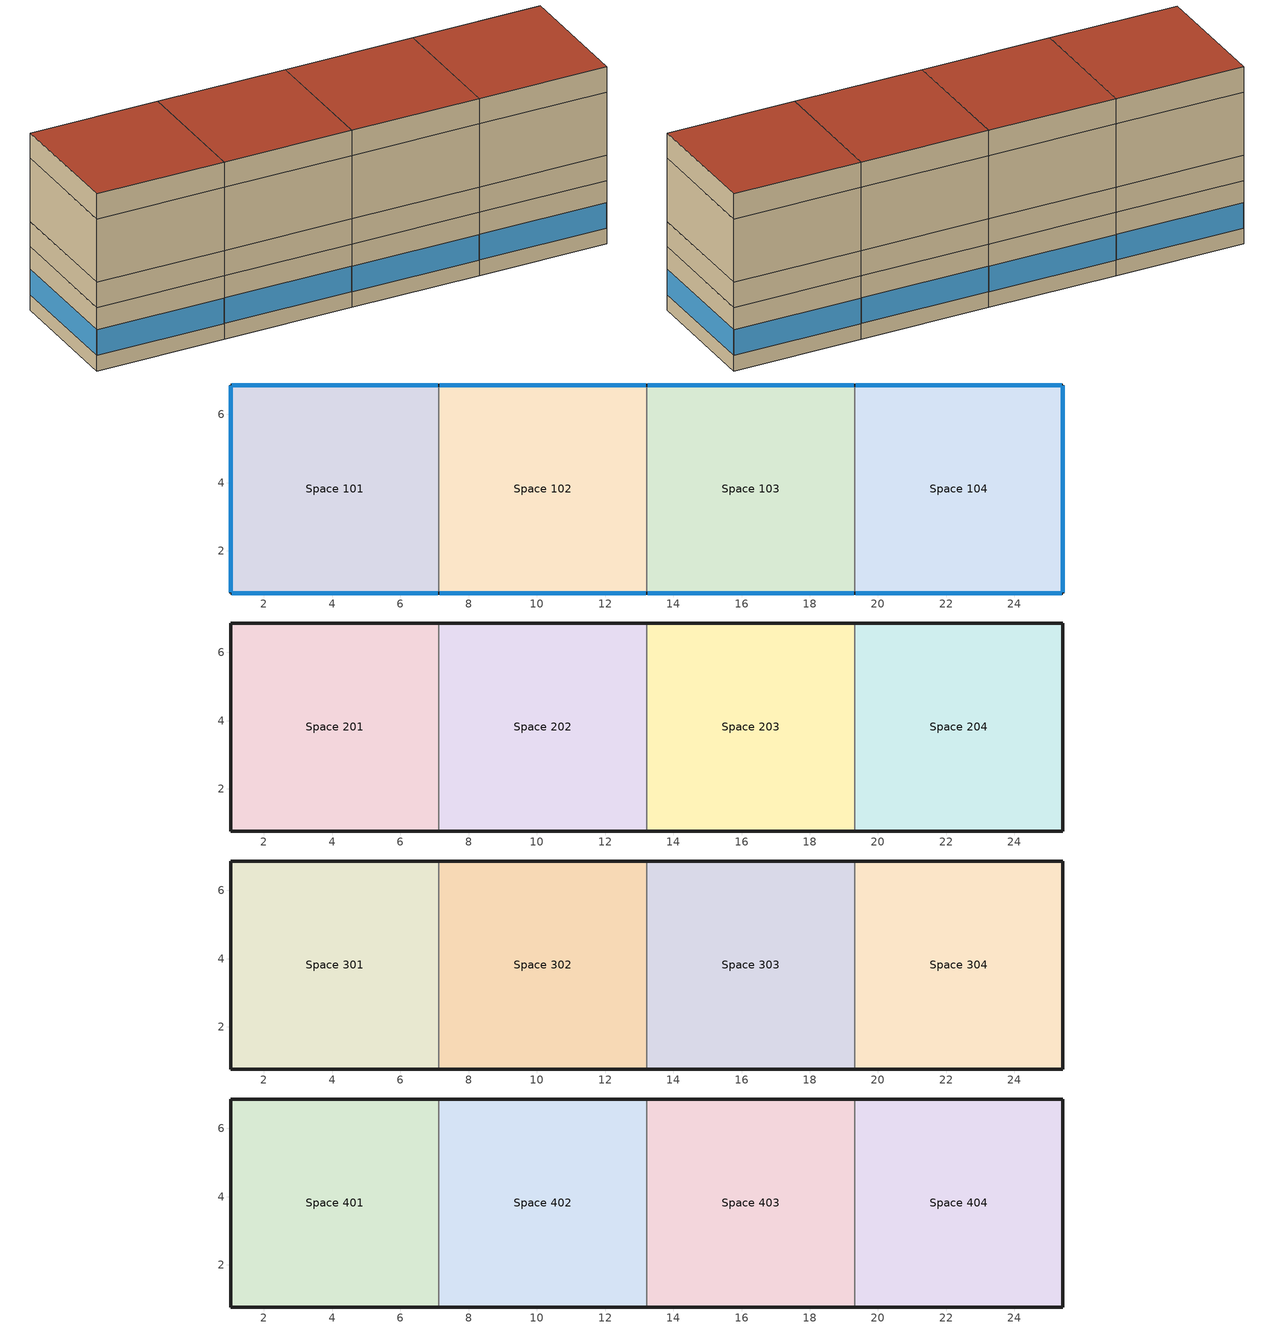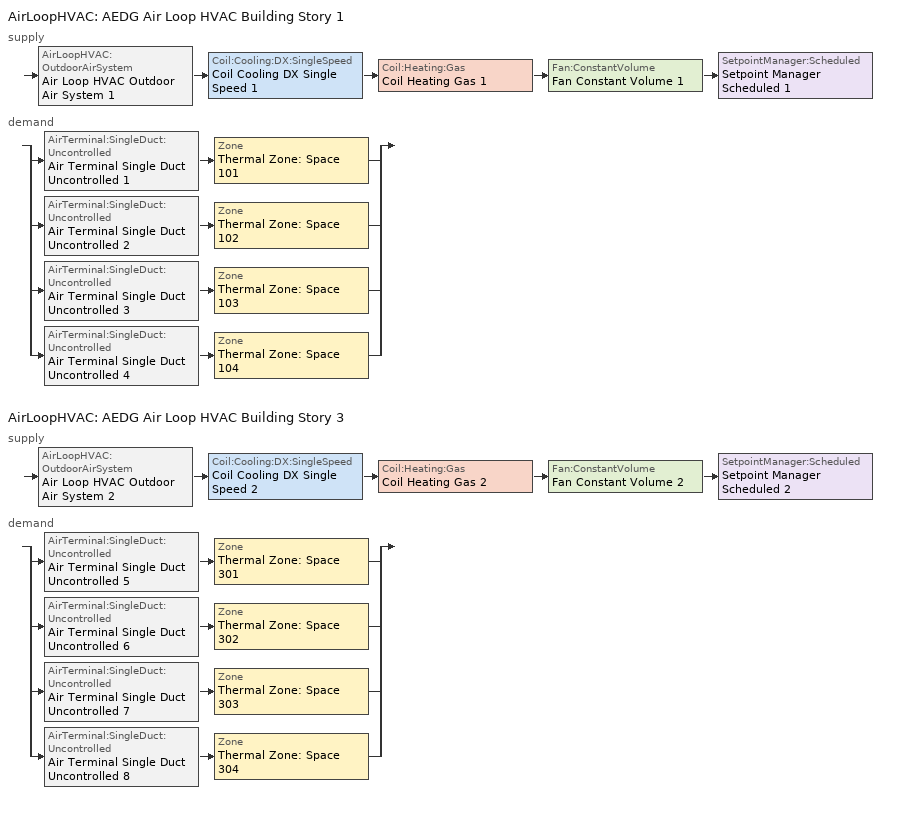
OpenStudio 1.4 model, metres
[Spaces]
Space 101
 floor ground: 7.13,6.86 7.13,0.77 1.03,0.77 1.03,6.86 z0
 wall outside: 7.13,6.86 1.03,6.86 1.03,0.77 7.13,0.77 z0:3.05
 wall to Space 102: 7.13,0.77 7.13,6.86 z0:3.05
 window: 7.1,6.86 1.06,6.86 / 1.06,0.77 7.1,0.77 / 1.03,6.84 1.03,0.79 z0.76:1.99
Space 102
 floor ground: 13.22,6.86 13.22,0.77 7.13,0.77 7.13,6.86 z0
 wall outside: 7.13,0.77 13.22,0.77 / 13.22,6.86 7.13,6.86 z0:3.05
 wall to Space 103: 13.22,0.77 13.22,6.86 z0:3.05
 window: 13.2,6.86 7.15,6.86 / 7.15,0.77 13.2,0.77 z0.76:1.99
Space 103
 floor ground: 19.32,6.86 19.32,0.77 13.22,0.77 13.22,6.86 z0
 wall outside: 13.22,0.77 19.32,0.77 / 19.32,6.86 13.22,6.86 z0:3.05
 wall to Space 104: 19.32,0.77 19.32,6.86 z0:3.05
 window: 13.25,0.77 19.29,0.77 / 19.29,6.86 13.25,6.86 z0.76:1.99
Space 104
 floor ground: 25.41,6.86 25.41,0.77 19.32,0.77 19.32,6.86 z0
 wall outside: 19.32,0.77 25.41,0.77 25.41,6.86 19.32,6.86 z0:3.05
 window: 19.34,0.77 25.39,0.77 / 25.41,0.79 25.41,6.84 / 25.39,6.86 19.34,6.86 z0.76:1.99
Space 201
 floor to Space 101: 7.13,6.86 7.13,0.77 1.03,0.77 1.03,6.86 z3.05
 wall outside: 7.13,6.86 1.03,6.86 1.03,0.77 7.13,0.77 z3.05:4.27
 wall to Space 202: 7.13,0.77 7.13,6.86 z3.05:4.27
Space 202
 floor to Space 102: 13.22,6.86 13.22,0.77 7.13,0.77 7.13,6.86 z3.05
 wall outside: 7.13,0.77 13.22,0.77 / 13.22,6.86 7.13,6.86 z3.05:4.27
 wall to Space 203: 13.22,0.77 13.22,6.86 z3.05:4.27
Space 203
 floor to Space 103: 19.32,6.86 19.32,0.77 13.22,0.77 13.22,6.86 z3.05
 wall outside: 13.22,0.77 19.32,0.77 / 19.32,6.86 13.22,6.86 z3.05:4.27
 wall to Space 204: 19.32,0.77 19.32,6.86 z3.05:4.27
Space 204
 floor to Space 104: 25.41,6.86 25.41,0.77 19.32,0.77 19.32,6.86 z3.05
 wall outside: 19.32,0.77 25.41,0.77 25.41,6.86 19.32,6.86 z3.05:4.27
Space 301
 floor to Space 201: 7.13,6.86 7.13,0.77 1.03,0.77 1.03,6.86 z4.27
 wall outside: 7.13,6.86 1.03,6.86 1.03,0.77 7.13,0.77 z4.27:7.32
 wall to Space 302: 7.13,0.77 7.13,6.86 z4.27:7.32
Space 302
 floor to Space 202: 13.22,6.86 13.22,0.77 7.13,0.77 7.13,6.86 z4.27
 wall outside: 7.13,0.77 13.22,0.77 / 13.22,6.86 7.13,6.86 z4.27:7.32
 wall to Space 303: 13.22,0.77 13.22,6.86 z4.27:7.32
Space 303
 floor to Space 203: 19.32,6.86 19.32,0.77 13.22,0.77 13.22,6.86 z4.27
 wall outside: 13.22,0.77 19.32,0.77 / 19.32,6.86 13.22,6.86 z4.27:7.32
 wall to Space 304: 19.32,0.77 19.32,6.86 z4.27:7.32
Space 304
 floor to Space 204: 25.41,6.86 25.41,0.77 19.32,0.77 19.32,6.86 z4.27
 wall outside: 19.32,0.77 25.41,0.77 25.41,6.86 19.32,6.86 z4.27:7.32
Space 401
 floor to Space 301: 7.13,6.86 7.13,0.77 1.03,0.77 1.03,6.86 z7.32
 wall outside: 7.13,6.86 1.03,6.86 1.03,0.77 7.13,0.77 z7.32:8.53
 wall to Space 402: 7.13,0.77 7.13,6.86 z7.32:8.53
 roof outside: 7.13,0.77 7.13,6.86 1.03,6.86 1.03,0.77 z8.53
Space 402
 floor to Space 302: 13.22,6.86 13.22,0.77 7.13,0.77 7.13,6.86 z7.32
 wall outside: 7.13,0.77 13.22,0.77 / 13.22,6.86 7.13,6.86 z7.32:8.53
 wall to Space 403: 13.22,0.77 13.22,6.86 z7.32:8.53
 roof outside: 13.22,0.77 13.22,6.86 7.13,6.86 7.13,0.77 z8.53
Space 403
 floor to Space 303: 19.32,6.86 19.32,0.77 13.22,0.77 13.22,6.86 z7.32
 wall outside: 13.22,0.77 19.32,0.77 / 19.32,6.86 13.22,6.86 z7.32:8.53
 wall to Space 404: 19.32,0.77 19.32,6.86 z7.32:8.53
 roof outside: 19.32,0.77 19.32,6.86 13.22,6.86 13.22,0.77 z8.53
Space 404
 floor to Space 304: 25.41,6.86 25.41,0.77 19.32,0.77 19.32,6.86 z7.32
 wall outside: 19.32,0.77 25.41,0.77 25.41,6.86 19.32,6.86 z7.32:8.53
 roof outside: 25.41,0.77 25.41,6.86 19.32,6.86 19.32,0.77 z8.53
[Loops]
AirLoopHVAC 'AEDG Air Loop HVAC Building Story 1'
 supply: AirLoopHVAC:OutdoorAirSystem 'Air Loop HVAC Outdoor Air System 1' > Coil:Cooling:DX:SingleSpeed 'Coil Cooling DX Single Speed 1' > Coil:Heating:Gas 'Coil Heating Gas 1' > Fan:ConstantVolume 'Fan Constant Volume 1' > SetpointManager:Scheduled 'Setpoint Manager Scheduled 1'
 demand: split
  | AirTerminal:SingleDuct:Uncontrolled 'Air Terminal Single Duct Uncontrolled 1' > Zone 'Thermal Zone: Space 101'
  | AirTerminal:SingleDuct:Uncontrolled 'Air Terminal Single Duct Uncontrolled 2' > Zone 'Thermal Zone: Space 102'
  | AirTerminal:SingleDuct:Uncontrolled 'Air Terminal Single Duct Uncontrolled 3' > Zone 'Thermal Zone: Space 103'
  | AirTerminal:SingleDuct:Uncontrolled 'Air Terminal Single Duct Uncontrolled 4' > Zone 'Thermal Zone: Space 104'
AirLoopHVAC 'AEDG Air Loop HVAC Building Story 3'
 supply: AirLoopHVAC:OutdoorAirSystem 'Air Loop HVAC Outdoor Air System 2' > Coil:Cooling:DX:SingleSpeed 'Coil Cooling DX Single Speed 2' > Coil:Heating:Gas 'Coil Heating Gas 2' > Fan:ConstantVolume 'Fan Constant Volume 2' > SetpointManager:Scheduled 'Setpoint Manager Scheduled 2'
 demand: split
  | AirTerminal:SingleDuct:Uncontrolled 'Air Terminal Single Duct Uncontrolled 5' > Zone 'Thermal Zone: Space 301'
  | AirTerminal:SingleDuct:Uncontrolled 'Air Terminal Single Duct Uncontrolled 6' > Zone 'Thermal Zone: Space 302'
  | AirTerminal:SingleDuct:Uncontrolled 'Air Terminal Single Duct Uncontrolled 7' > Zone 'Thermal Zone: Space 303'
  | AirTerminal:SingleDuct:Uncontrolled 'Air Terminal Single Duct Uncontrolled 8' > Zone 'Thermal Zone: Space 304'
[Building]
Secondary School: North Axis {deg}=-0; Space Type=ASHRAE 189.1-2009 ClimateZone 4-8 SecondarySchool Classroom; Default Construction Set=ASHRAE 189.1-2009 ClimateZone 4-5 (s scho) ConstSet
[ClimateZones]
Climate Zone Institution Name 1=ASHRAE; Climate Zone Document Name 1=ANSI/ASHRAE Standard 169; Climate Zone Document Year 1=2006; Climate Zone Institution Name 2=CEC; Climate Zone Document Name 2=California Climate Zone Descriptions; Climate Zone Document Year 2=1995
[Site]
Site 1: Latitude {deg}=41.98; Longitude {deg}=-87.92; Time Zone {hr}=-6; Elevation {m}=201
[SizingPeriod:DesignDay] Barometric Pressure {Pa}=98934; Sky Clearness=0; Rain Indicator=0; Snow Indicator=0; Day of Month=21; Daylight Saving Time Indicator=0; Dry-Bulb Temperature Range Modifier Type=DefaultMultipliers
Name | Maximum Dry-Bulb Temperature {C} | Daily Dry-Bulb Temperature Range {deltaC} | Humidity Indicating Conditions at Maximum Dry-Bulb {BasedOnField A3} | Wind Speed {m/s} | Wind Direction {deg} | Month | Day Type | Humidity Indicating Type | Solar Model Indicator | ASHRAE Taub | ASHRAE Taud
Chicago Ohare Intl Ap Ann Clg .4% Condns Enth=>MDB | 31.4 | 10.5 | 79200 | 5.2 | 230 | 7 | SummerDesignDay | Enthalpy | ASHRAETau | 0.455 | 2.05
Chicago Ohare Intl Ap Ann Clg .4% Condns DP=>MDB | 28.9 | 10.5 | 23.8 | 5.2 | 230 | 7 | SummerDesignDay | Dewpoint | ASHRAETau | 0.455 | 2.05
Chicago Ohare Intl Ap Ann Htg 99.6% Condns DB | -20 | 0 | -20 | 4.9 | 270 | 1 | WinterDesignDay | Wetbulb | ASHRAEClearSky
Chicago Ohare Intl Ap Ann Clg .4% Condns WB=>MDB | 31.2 | 10.5 | 25.5 | 5.2 | 230 | 7 | SummerDesignDay | Wetbulb | ASHRAETau | 0.455 | 2.05
Chicago Ohare Intl Ap Ann Clg .4% Condns DB=>MWB | 33.3 | 10.5 | 23.7 | 5.2 | 230 | 7 | SummerDesignDay | Wetbulb | ASHRAETau | 0.455 | 2.05
Chicago Ohare Intl Ap Ann Hum_n 99.6% Condns DP=>MCDB | -19.2 | 0 | -25.7 | 4.9 | 270 | 1 | WinterDesignDay | Dewpoint | ASHRAEClearSky
Chicago Ohare Intl Ap Ann Htg Wind 99.6% Condns WS=>MCDB | -3.5 | 0 | -3.5 | 12.4 | 270 | 1 | WinterDesignDay | Wetbulb | ASHRAEClearSky
[Construction]
000 ExtSlabCarpet 4in ClimateZone 1-8: MAT-CC05 4 HW CONCRETE, CP02 CARPET PAD
000 Exterior Door: 000 F08 Metal surface, 000 I01 25mm insulation board
000 Exterior Window: 000 Clear 3mm, 000 Air 13mm, 000 Clear 3mm
000 Interior Ceiling: 000 M11 100mm lightweight concrete, 000 F05 Ceiling air space resistance, 000 F16 Acoustic tile
000 Interior Door; 000 Interior Partition: 000 G05 25mm wood
000 Interior Floor: 000 F16 Acoustic tile, 000 F05 Ceiling air space resistance, 000 M11 100mm lightweight concrete
000 Interior Wall: 000 G01a 19mm gypsum board, 000 F04 Wall air space resistance, 000 G01a 19mm gypsum board
000 Interior Window: 000 Clear 3mm
ASHRAE 189.1-2009 ExtRoof IEAD ClimateZone 2-5: Roof Membrane, Roof Insulation [21], Metal Decking
ASHRAE 189.1-2009 ExtWall SteelFrame ClimateZone 4-8: MAT-SHEATH, Wall Insulation [39], 1/2IN Gypsum
ASHRAE 189.1-2009 ExtWindow ClimateZone 4-5: Theoretical Glass [207]
[DefaultConstructionSet]
ASHRAE 189.1-2009 ClimateZone 4-5 (s scho) ConstSet: Default Exterior Surface Constructions=ASHRAE 189.1-2009 ClimateZone 4-5 (s scho) Exterior DefSurfCons; Default Interior Surface Constructions=000 Interior DefSurfCons; Default Ground Contact Surface Constructions=000 Ground DefSurfCons; Default Exterior SubSurface Constructions=ASHRAE 189.1-2009 ClimateZone 4-5 (s scho) Exterior DefSubCons; Default Interior SubSurface Constructions=000 Interior DefSubCons; Interior Partition Construction=000 Interior Partition
[DefaultSubSurfaceConstructions] Glass Door Construction=000 Exterior Window; Skylight Construction=000 Exterior Window; Tubular Daylight Dome Construction=000 Interior Window; Tubular Daylight Diffuser Construction=000 Interior Window
Name | Fixed Window Construction | Operable Window Construction | Door Construction
000 Interior DefSubCons | 000 Interior Window | 000 Interior Window | 000 Interior Door
ASHRAE 189.1-2009 ClimateZone 4-5 (s scho) Exterior DefSubCons | ASHRAE 189.1-2009 ExtWindow ClimateZone 4-5 | ASHRAE 189.1-2009 ExtWindow ClimateZone 4-5 | 000 Exterior Door
[DefaultSurfaceConstructions]
Name | Floor Construction | Wall Construction | Roof Ceiling Construction
000 Ground DefSurfCons | 000 ExtSlabCarpet 4in ClimateZone 1-8 | 000 ExtSlabCarpet 4in ClimateZone 1-8 | 000 ExtSlabCarpet 4in ClimateZone 1-8
000 Interior DefSurfCons | 000 Interior Floor | 000 Interior Wall | 000 Interior Ceiling
ASHRAE 189.1-2009 ClimateZone 4-5 (s scho) Exterior DefSurfCons | 000 ExtSlabCarpet 4in ClimateZone 1-8 | ASHRAE 189.1-2009 ExtWall SteelFrame ClimateZone 4-8 | ASHRAE 189.1-2009 ExtRoof IEAD ClimateZone 2-5
[Material]
Name | Roughness | Thickness | Conductivity | Density | Specific Heat | Thermal Absorptance | Solar Absorptance | Visible Absorptance
000 F08 Metal surface | Smooth | 0.0008 | 45.28 | 7824 | 500
000 F16 Acoustic tile | MediumSmooth | 0.0191 | 0.06 | 368 | 590
000 G01a 19mm gypsum board | MediumSmooth | 0.019 | 0.16 | 800 | 1090
000 G05 25mm wood | MediumSmooth | 0.0254 | 0.15 | 608 | 1630
000 I01 25mm insulation board | MediumRough | 0.0254 | 0.03 | 43 | 1210
000 M11 100mm lightweight concrete | MediumRough | 0.1016 | 0.53 | 1280 | 840
1/2IN Gypsum | Smooth | 0.0127 | 0.16 | 784.9 | 830 | 0.9 | 0.92 | 0.92
MAT-CC05 4 HW CONCRETE | Rough | 0.1016 | 1.311 | 2240 | 836.8 | 0.9 | 0.7 | 0.7
Metal Decking | MediumSmooth | 0.0015 | 45.006 | 7680 | 418.4 | 0.9 | 0.7 | 0.3
Roof Insulation [21] | MediumRough | 0.2105 | 0.049 | 265 | 836.8 | 0.9 | 0.7 | 0.7
Roof Membrane | VeryRough | 0.0095 | 0.16 | 1121.29 | 1460 | 0.9 | 0.7 | 0.7
Wall Insulation [39] | MediumRough | 0.1184 | 0.045 | 265 | 836.8 | 0.9 | 0.7 | 0.7
[Material:AirGap]
Name | Thermal Resistance
000 F04 Wall air space resistance | 0.15
000 F05 Ceiling air space resistance | 0.18
[Material:NoMass] Thermal Absorptance=0.9; Solar Absorptance=0.7
Name | Roughness | Thermal Resistance | Visible Absorptance
CP02 CARPET PAD | VeryRough | 0.2165 | 0.8
MAT-SHEATH | Rough | 0.3626 | 0.7
[WindowMaterial:Gas]
000 Air 13mm: Gas Type=Air; Thickness=0.0127
[WindowMaterial:Glazing] Optical Data Type=SpectralAverage; Thickness=0.003; Infrared Transmittance at Normal Incidence=0
Name | Solar Transmittance at Normal Incidence | Front Side Solar Reflectance at Normal Incidence | Back Side Solar Reflectance at Normal Incidence | Visible Transmittance at Normal Incidence | Front Side Visible Reflectance at Normal Incidence | Back Side Visible Reflectance at Normal Incidence | Front Side Infrared Hemispherical Emissivity | Back Side Infrared Hemispherical Emissivity | Conductivity | Dirt Correction Factor for Solar and Visible Transmittance | Solar Diffusing
000 Clear 3mm | 0.837 | 0.075 | 0.075 | 0.898 | 0.081 | 0.081 | 0.84 | 0.84 | 0.9
Theoretical Glass [207] | 0.3311 | 0.6189 | 0.6189 | 0.44 | 0.51 | 0.51 | 0.9 | 0.9 | 0.0133 | 1 | No
[DefaultScheduleSet] People Activity Level Schedule=SecondarySchool Activity; Lighting Schedule=SecondarySchool Bldg Light; Electric Equipment Schedule=SecondarySchool Bldg Equip; Infiltration Schedule=SecondarySchool Infil
Name | Number of People Schedule
SecondarySchool Cafeteria Schedules; SecondarySchool Classroom Schedules | SecondarySchool Bldg Occ
SecondarySchool Gym Schedules
SecondarySchool Office Schedules | SecondarySchool Office Occ
[DesignSpecification:OutdoorAir] Outdoor Air Method=Sum; Outdoor Air Flow per Floor Area=0; Outdoor Air Flow Rate=0; Outdoor Air Flow Air Changes per Hour=0
Name | Outdoor Air Flow per Person
SecondarySchool Cafeteria Outdoor Air; SecondarySchool Gym Outdoor Air; SecondarySchool Office Outdoor Air | 0.0107645
SecondarySchool Classroom Outdoor Air | 0.0086106
[ElectricEquipment]
Name | Electric Equipment Definition | Space or SpaceType
ASHRAE 189.1-2009 ClimateZone 4-8 SecondarySchool Classroom ElecInst | ASHRAE 189.1-2009 ClimateZone 4-8 SecondarySchool Classroom ElecDef | ASHRAE 189.1-2009 ClimateZone 4-8 SecondarySchool Classroom
ASHRAE 90.1-2004 SecondarySchool Cafeteria ElecInst | ASHRAE 90.1-2004 SecondarySchool Cafeteria ElecDef | ASHRAE 90.1-2004 SecondarySchool Cafeteria
ASHRAE 90.1-2004 SecondarySchool Gym ElecInst | ASHRAE 90.1-2004 SecondarySchool Gym ElecDef | ASHRAE 90.1-2004 SecondarySchool Gym
ASHRAE 90.1-2004 SecondarySchool Office ElecInst | ASHRAE 90.1-2004 SecondarySchool Office ElecDef | ASHRAE 90.1-2004 SecondarySchool Office
[ElectricEquipment:Definition] Design Level Calculation Method=Watts/Area; Design Level=0
Name | Watts per Space Floor Area
ASHRAE 189.1-2009 ClimateZone 4-8 SecondarySchool Classroom ElecDef | 7.31946
ASHRAE 90.1-2004 SecondarySchool Cafeteria ElecDef | 19.2674
ASHRAE 90.1-2004 SecondarySchool Gym ElecDef | 4.9514
ASHRAE 90.1-2004 SecondarySchool Office ElecDef | 10.7639
[Lights]
Name | Lights Definition | Space or SpaceType
ASHRAE 189.1-2009 ClimateZone 4-8 SecondarySchool Classroom LightsInst | ASHRAE 189.1-2009 ClimateZone 4-8 SecondarySchool Classroom LightsDef | ASHRAE 189.1-2009 ClimateZone 4-8 SecondarySchool Classroom
ASHRAE 90.1-2004 SecondarySchool Cafeteria LightsInst | ASHRAE 90.1-2004 SecondarySchool Cafeteria LightsDef | ASHRAE 90.1-2004 SecondarySchool Cafeteria
ASHRAE 90.1-2004 SecondarySchool Gym LightsInst | ASHRAE 90.1-2004 SecondarySchool Gym LightsDef | ASHRAE 90.1-2004 SecondarySchool Gym
ASHRAE 90.1-2004 SecondarySchool Office LightsInst | ASHRAE 90.1-2004 SecondarySchool Office LightsDef | ASHRAE 90.1-2004 SecondarySchool Office
[Lights:Definition] Design Level Calculation Method=Watts/Area; Lighting Level=0
Name | Watts per Space Floor Area
ASHRAE 189.1-2009 ClimateZone 4-8 SecondarySchool Classroom LightsDef | 13.5625
ASHRAE 90.1-2004 SecondarySchool Cafeteria LightsDef; ASHRAE 90.1-2004 SecondarySchool Gym LightsDef | 15.0695
ASHRAE 90.1-2004 SecondarySchool Office LightsDef | 11.8403
[People]
Name | People Definition | Space or SpaceType
ASHRAE 189.1-2009 ClimateZone 4-8 SecondarySchool Classroom PeopInst | SecondarySchool Classroom PeopDef | ASHRAE 189.1-2009 ClimateZone 4-8 SecondarySchool Classroom
ASHRAE 90.1-2004 SecondarySchool Cafeteria PeopInst | SecondarySchool Cafeteria PeopDef | ASHRAE 90.1-2004 SecondarySchool Cafeteria
ASHRAE 90.1-2004 SecondarySchool Gym PeopInst | SecondarySchool Gym PeopDef | ASHRAE 90.1-2004 SecondarySchool Gym
ASHRAE 90.1-2004 SecondarySchool Office PeopInst | SecondarySchool Office PeopDef | ASHRAE 90.1-2004 SecondarySchool Office
[People:Definition] Number of People Calculation Method=People/Area; Number of People=0; Fraction Radiant=0.3
Name | People per Space Floor Area
SecondarySchool Cafeteria PeopDef | 0.71946
SecondarySchool Classroom PeopDef | 0.249938
SecondarySchool Gym PeopDef | 1.0004
SecondarySchool Office PeopDef | 0.0500522
[SpaceInfiltration:DesignFlowRate] Design Flow Rate Calculation Method=AirChanges/Hour; Design Flow Rate=0
Name | Space or SpaceType | Air Changes per Hour
ASHRAE 189.1-2009 ClimateZone 4-8 SecondarySchool Classroom Infil | ASHRAE 189.1-2009 ClimateZone 4-8 SecondarySchool Classroom | 0.135
ASHRAE 90.1-2004 SecondarySchool Cafeteria Infil | ASHRAE 90.1-2004 SecondarySchool Cafeteria | 0.18
ASHRAE 90.1-2004 SecondarySchool Gym Infil | ASHRAE 90.1-2004 SecondarySchool Gym | 0.18
ASHRAE 90.1-2004 SecondarySchool Office Infil | ASHRAE 90.1-2004 SecondarySchool Office | 0.18
[SpaceType] Standards Building Type=SecondarySchool
Name | Default Schedule Set | Design Specification Outdoor Air Object | Standards Space Type
ASHRAE 189.1-2009 ClimateZone 4-8 SecondarySchool Classroom | SecondarySchool Classroom Schedules | SecondarySchool Classroom Outdoor Air | OpenOffice
ASHRAE 90.1-2004 SecondarySchool Cafeteria | SecondarySchool Cafeteria Schedules | SecondarySchool Cafeteria Outdoor Air | Cafeteria
ASHRAE 90.1-2004 SecondarySchool Gym | SecondarySchool Gym Schedules | SecondarySchool Gym Outdoor Air | Gym
ASHRAE 90.1-2004 SecondarySchool Office | SecondarySchool Office Schedules | SecondarySchool Office Outdoor Air | EnclosedOffice
Plenum |  |  | CeilingReturnAirPlenum
[ThermostatSetpoint:DualSetpoint]
SecondarySchool Thermostat: Heating Setpoint Temperature Schedule=SecondarySchool HtgSetp; Cooling Setpoint Temperature Schedule=SecondarySchool ClgSetp
[BuildingStory] Nominal Floor to Floor Height {m}=3.048
Name | Nominal Z Coordinate {m}
Building Story 1 | 0
Building Story 2 | 3.048
Building Story 3 | 6.096
Building Story 4 | 9.144
[Space]
Name | Building Story | Thermal Zone | Space Type
Space 101 | Building Story 1 | Thermal Zone: Space 101
Space 102 | Building Story 1 | Thermal Zone: Space 102
Space 103 | Building Story 1 | Thermal Zone: Space 103
Space 104 | Building Story 1 | Thermal Zone: Space 104 | ASHRAE 90.1-2004 SecondarySchool Cafeteria
Space 201; Space 202; Space 203; Space 204 | Building Story 2 | Thermal Zone: Space 201 - Plus | Plenum
Space 301 | Building Story 3 | Thermal Zone: Space 301
Space 302 | Building Story 3 | Thermal Zone: Space 302
Space 303 | Building Story 3 | Thermal Zone: Space 303 | ASHRAE 90.1-2004 SecondarySchool Office
Space 304 | Building Story 3 | Thermal Zone: Space 304 | ASHRAE 90.1-2004 SecondarySchool Gym
Space 401; Space 402 | Building Story 4 | Thermal Zone: Space 401 - Plus | Plenum
Space 403; Space 404 | Building Story 4 | Thermal Zone: Space 403 - Plus | Plenum
[ThermalZone] Use Ideal Air Loads=No
Name | Thermostat
Thermal Zone: Space 403 - Plus; Thermal Zone: Space 401 - Plus; Thermal Zone: Space 201 - Plus
Thermal Zone: Space 103; Thermal Zone: Space 304; Thermal Zone: Space 301; Thermal Zone: Space 101; Thermal Zone: Space 102; Thermal Zone: Space 302; Thermal Zone: Space 303; Thermal Zone: Space 104 | SecondarySchool Thermostat
[Sizing:Zone] Zone Cooling Design Supply Air Temperature {C}=14; Zone Heating Design Supply Air Temperature {C}=40; Zone Cooling Design Supply Air Humidity Ratio {kg-H2O/kg-air}=0.0085; Zone Heating Design Supply Air Humidity Ratio {kg-H2O/kg-air}=0.008; Cooling Design Air Flow Method=DesignDay; Heating Design Air Flow Method=DesignDay
Thermal Zone: Space 403 - Plus; Thermal Zone: Space 401 - Plus; Thermal Zone: Space 201 - Plus; Thermal Zone: Space 103; Thermal Zone: Space 304; Thermal Zone: Space 301; Thermal Zone: Space 101; Thermal Zone: Space 102; Thermal Zone: Space 302; Thermal Zone: Space 303; Thermal Zone: Space 104
[Zone equipment]
Thermal Zone: Space 103: Air Terminal Single Duct Uncontrolled 3, Zone HVAC Packaged Terminal Heat Pump 5
Thermal Zone: Space 304: Air Terminal Single Duct Uncontrolled 8, Zone HVAC Packaged Terminal Heat Pump 6
Thermal Zone: Space 301: Air Terminal Single Duct Uncontrolled 5, Zone HVAC Packaged Terminal Heat Pump 3
Thermal Zone: Space 101: Air Terminal Single Duct Uncontrolled 1, Zone HVAC Packaged Terminal Heat Pump 7
Thermal Zone: Space 102: Air Terminal Single Duct Uncontrolled 2, Zone HVAC Packaged Terminal Heat Pump 8
Thermal Zone: Space 302: Air Terminal Single Duct Uncontrolled 6, Zone HVAC Packaged Terminal Heat Pump 4
Thermal Zone: Space 303: Air Terminal Single Duct Uncontrolled 7, Zone HVAC Packaged Terminal Heat Pump 1
Thermal Zone: Space 104: Air Terminal Single Duct Uncontrolled 4, Zone HVAC Packaged Terminal Heat Pump 2
[AirLoopHVAC] Design Supply Air Flow Rate {m3/s}=AutoSize
AEDG Air Loop HVAC Building Story 1; AEDG Air Loop HVAC Building Story 3
[AvailabilityManager:Scheduled] Schedule=AEDG Office Ventilation Schedule
Availability Manager Scheduled 1; Availability Manager Scheduled 2
[Sizing:System] Type of Load to Size On=VentilationRequirement; Design Outdoor Air Flow Rate {m3/s}=Autosize; Minimum System Air Flow Ratio=1; Preheat Design Temperature {C}=7; Preheat Design Humidity Ratio {kg-H2O/kg-Air}=0.008; Precool Design Temperature {C}=12.8; Precool Design Humidity Ratio {kg-H2O/kg-Air}=0.008; Central Cooling Design Supply Air Temperature {C}=12.8; Central Heating Design Supply Air Temperature {C}=40; Sizing Option=NonCoincident; 100% Outdoor Air in Cooling=Yes; 100% Outdoor Air in Heating=Yes; Central Cooling Design Supply Air Humidity Ratio {kg-H2O/kg-Air}=0.0085; Central Heating Design Supply Air Humidity Ratio {kg-H2O/kg-Air}=0.008; Cooling Design Air Flow Method=DesignDay; Cooling Design Air Flow Rate {m3/s}=0; Heating Design Air Flow Method=DesignDay; Heating Design Air Flow Rate {m3/s}=0; System Outdoor Air Method=VentilationRateProcedure
AEDG Air Loop HVAC Building Story 1; AEDG Air Loop HVAC Building Story 3
[Fan:ConstantVolume] Availability Schedule=Always On Discrete; Fan Efficiency=0.6; Pressure Rise {Pa}=500; Maximum Flow Rate {m3/s}=autosize; Motor Efficiency=0.9; Motor In Airstream Fraction=1
Fan Constant Volume 1; Fan Constant Volume 2
[Coil:Heating:Gas] Availability Schedule=Always On Discrete; Gas Burner Efficiency=0.8; Nominal Capacity {W}=AutoSize; Parasitic Electric Load {W}=0; Parasitic Gas Load {W}=0
Coil Heating Gas 1; Coil Heating Gas 2
[Coil:Cooling:DX:SingleSpeed] Availability Schedule=Always On Discrete; Rated Total Cooling Capacity {W}=autosize; Rated Sensible Heat Ratio=autosize; Rated COP {W/W}=4; Rated Air Flow Rate {m3/s}=autosize; Rated Evaporator Fan Power Per Volume Flow Rate {W/(m3/s)}=773.3; Condenser Type=AirCooled; Evaporative Condenser Effectiveness=0; Evaporative Condenser Air Flow Rate {m3/s}=Autosize; Evaporative Condenser Pump Rated Power Consumption {W}=Autosize; Crankcase Heater Capacity {W}=0; Maximum Outdoor Dry-Bulb Temperature for Crankcase Heater Operation {C}=0; Basin Heater Capacity {W/K}=0; Basin Heater Setpoint Temperature {C}=10
Name | Total Cooling Capacity Function of Temperature Curve | Total Cooling Capacity Function of Flow Fraction Curve | Energy Input Ratio Function of Temperature Curve | Energy Input Ratio Function of Flow Fraction Curve | Part Load Fraction Correlation Curve
Coil Cooling DX Single Speed 1 | Curve Biquadratic 1 | Curve Quadratic 1 | Curve Biquadratic 2 | Curve Quadratic 2 | Curve Quadratic 3
Coil Cooling DX Single Speed 2 | Curve Biquadratic 3 | Curve Quadratic 4 | Curve Biquadratic 4 | Curve Quadratic 5 | Curve Quadratic 6
Coil Cooling DX Single Speed 3 | Curve Biquadratic 5 | Curve Quadratic 9 | Curve Biquadratic 6 | Curve Quadratic 10 | Curve Quadratic 11
Coil Cooling DX Single Speed 4 | Curve Biquadratic 7 | Curve Quadratic 14 | Curve Biquadratic 8 | Curve Quadratic 15 | Curve Quadratic 16
Coil Cooling DX Single Speed 5 | Curve Biquadratic 9 | Curve Quadratic 19 | Curve Biquadratic 10 | Curve Quadratic 20 | Curve Quadratic 21
Coil Cooling DX Single Speed 6 | Curve Biquadratic 11 | Curve Quadratic 24 | Curve Biquadratic 12 | Curve Quadratic 25 | Curve Quadratic 26
Coil Cooling DX Single Speed 7 | Curve Biquadratic 13 | Curve Quadratic 29 | Curve Biquadratic 14 | Curve Quadratic 30 | Curve Quadratic 31
Coil Cooling DX Single Speed 8 | Curve Biquadratic 15 | Curve Quadratic 34 | Curve Biquadratic 16 | Curve Quadratic 35 | Curve Quadratic 36
Coil Cooling DX Single Speed 9 | Curve Biquadratic 17 | Curve Quadratic 39 | Curve Biquadratic 18 | Curve Quadratic 40 | Curve Quadratic 41
Coil Cooling DX Single Speed 10 | Curve Biquadratic 19 | Curve Quadratic 44 | Curve Biquadratic 20 | Curve Quadratic 45 | Curve Quadratic 46
[Controller:OutdoorAir] Minimum Outdoor Air Flow Rate {m3/s}=autosize; Maximum Outdoor Air Flow Rate {m3/s}=autosize; Economizer Control Type=NoEconomizer; Economizer Control Action Type=ModulateFlow; Economizer Maximum Limit Dry-Bulb Temperature {C}=28; Economizer Maximum Limit Enthalpy {J/kg}=64000; Economizer Minimum Limit Dry-Bulb Temperature {C}=-100; Lockout Type=NoLockout; Minimum Limit Type=FixedMinimum; Minimum Fraction of Outdoor Air Schedule=Always On Discrete; Maximum Fraction of Outdoor Air Schedule=Always On Discrete; High Humidity Control=No; Heat Recovery Bypass Control Type=BypassWhenOAFlowGreaterThanMinimum
Name | Controller Mechanical Ventilation
Controller Outdoor Air 1 | Controller Mechanical Ventilation 1
Controller Outdoor Air 2 | Controller Mechanical Ventilation 2
[Controller:MechanicalVentilation] Availability Schedule=Always On Discrete; System Outdoor Air Method=ZoneSum
Controller Mechanical Ventilation 1; Controller Mechanical Ventilation 2
[AirLoopHVAC:OutdoorAirSystem]
Name | Controller
Air Loop HVAC Outdoor Air System 1 | Controller Outdoor Air 1
Air Loop HVAC Outdoor Air System 2 | Controller Outdoor Air 2
[HeatExchanger:AirToAir:SensibleAndLatent] Availability Schedule=Always On Discrete; Nominal Supply Air Flow Rate {m3/s}=autosize; Sensible Effectiveness at 100% Heating Air Flow=0.75; Latent Effectiveness at 100% Heating Air Flow=0.69; Sensible Effectiveness at 75% Heating Air Flow=0.75; Latent Effectiveness at 75% Heating Air Flow=0.69; Sensible Effectiveness at 100% Cooling Air Flow=0.75; Latent Effectiveness at 100% Cooling Air Flow=0.69; Sensible Effectiveness at 75% Cooling Air Flow=0.75; Latent Effectiveness at 75% Cooling Air Flow=0.69; Nominal Electric Power {W}=0; Supply Air Outlet Temperature Control=Yes; Heat Exchanger Type=Plate; Frost Control Type=ExhaustOnly; Threshold Temperature {C}=-12.2; Initial Defrost Time Fraction=0.167; Rate of Defrost Time Fraction Increase {1/K}=0.024; Economizer Lockout=No
Heat Exchanger Air To Air Sensible And Latent 1; Heat Exchanger Air To Air Sensible And Latent 2
[SetpointManager:Scheduled] Control Variable=Temperature; Schedule=AEDG DOAS Temperature Setpoint Schedule
Setpoint Manager Scheduled 1; Setpoint Manager Scheduled 2
[AirTerminal:SingleDuct:Uncontrolled] Availability Schedule=Always On Discrete; Maximum Air Flow Rate {m3/s}=AutoSize
Air Terminal Single Duct Uncontrolled 1; Air Terminal Single Duct Uncontrolled 2; Air Terminal Single Duct Uncontrolled 3; Air Terminal Single Duct Uncontrolled 4; Air Terminal Single Duct Uncontrolled 5; Air Terminal Single Duct Uncontrolled 6; Air Terminal Single Duct Uncontrolled 7; Air Terminal Single Duct Uncontrolled 8
[AirLoopHVAC:ReturnPlenum]
Name | ThermalZone
Air Loop HVAC Return Plenum 1 | Thermal Zone: Space 201 - Plus
Air Loop HVAC Return Plenum 2 | Thermal Zone: Space 403 - Plus
Air Loop HVAC Return Plenum 3 | Thermal Zone: Space 401 - Plus
[Fan:OnOff] Availability Schedule=Always On Discrete; Fan Efficiency=0.5; Pressure Rise {Pa}=75; Maximum Flow Rate {m3/s}=autosize; Motor Efficiency=0.9; Motor In Airstream Fraction=1
Name | Fan Power Ratio Function of Speed Ratio Curve | Fan Efficiency Ratio Function of Speed Ratio Curve
Fan On Off 1 | Fan On Off Power Curve | Fan On Off Efficiency Curve
Fan On Off 2 | Fan On Off Power Curve 1 | Fan On Off Efficiency Curve 1
Fan On Off 3 | Fan On Off Power Curve 2 | Fan On Off Efficiency Curve 2
Fan On Off 4 | Fan On Off Power Curve 3 | Fan On Off Efficiency Curve 3
Fan On Off 5 | Fan On Off Power Curve 4 | Fan On Off Efficiency Curve 4
Fan On Off 6 | Fan On Off Power Curve 5 | Fan On Off Efficiency Curve 5
Fan On Off 7 | Fan On Off Power Curve 6 | Fan On Off Efficiency Curve 6
Fan On Off 8 | Fan On Off Power Curve 7 | Fan On Off Efficiency Curve 7
[Coil:Heating:DX:SingleSpeed] Availability Schedule=Always On Discrete; Rated Total Heating Capacity {W}=Autosize; Rated COP {W/W}=3.4; Rated Air Flow Rate {m3/s}=Autosize; Crankcase Heater Capacity {W}=200; Maximum Outdoor Dry-Bulb Temperature for Crankcase Heater Operation {C}=8; Defrost Strategy=Resistive; Defrost Control=Timed; Defrost Time Period Fraction=0.166667; Resistive Defrost Heater Capacity {W}=Autosize
Name | Total Heating Capacity Function of Temperature Curve | Total Heating Capacity Function of Flow Fraction Curve | Energy Input Ratio Function of Temperature Curve | Energy Input Ratio Function of Flow Fraction Curve | Part Load Fraction Correlation Curve
Coil Heating DX Single Speed 1 | Curve Cubic 1 | Curve Cubic 2 | Curve Cubic 3 | Curve Quadratic 7 | Curve Quadratic 8
Coil Heating DX Single Speed 2 | Curve Cubic 4 | Curve Cubic 5 | Curve Cubic 6 | Curve Quadratic 12 | Curve Quadratic 13
Coil Heating DX Single Speed 3 | Curve Cubic 7 | Curve Cubic 8 | Curve Cubic 9 | Curve Quadratic 17 | Curve Quadratic 18
Coil Heating DX Single Speed 4 | Curve Cubic 10 | Curve Cubic 11 | Curve Cubic 12 | Curve Quadratic 22 | Curve Quadratic 23
Coil Heating DX Single Speed 5 | Curve Cubic 13 | Curve Cubic 14 | Curve Cubic 15 | Curve Quadratic 27 | Curve Quadratic 28
Coil Heating DX Single Speed 6 | Curve Cubic 16 | Curve Cubic 17 | Curve Cubic 18 | Curve Quadratic 32 | Curve Quadratic 33
Coil Heating DX Single Speed 7 | Curve Cubic 19 | Curve Cubic 20 | Curve Cubic 21 | Curve Quadratic 37 | Curve Quadratic 38
Coil Heating DX Single Speed 8 | Curve Cubic 22 | Curve Cubic 23 | Curve Cubic 24 | Curve Quadratic 42 | Curve Quadratic 43
[Coil:Heating:Electric] Availability Schedule=Always On Discrete
Coil Heating Electric 1; Coil Heating Electric 2; Coil Heating Electric 3; Coil Heating Electric 4; Coil Heating Electric 5; Coil Heating Electric 6; Coil Heating Electric 7; Coil Heating Electric 8
[ZoneHVAC:PackagedTerminalHeatPump] Availability Schedule=Always On Discrete; Supply Air Flow Rate During Cooling Operation {m3/s}=Autosize; Supply Air Flow Rate During Heating Operation {m3/s}=Autosize; Supply Air Flow Rate When No Cooling or Heating is Needed {m3/s}=0; Outdoor Air Flow Rate During Cooling Operation {m3/s}=0; Outdoor Air Flow Rate During Heating Operation {m3/s}=0; Outdoor Air Flow Rate When No Cooling or Heating is Needed {m3/s}=0; Maximum Supply Air Temperature from Supplemental Heater {C}=Autosize
Name | Supply Air Fan | Heating Coil | Cooling Coil | Supplemental Heating Coil
Zone HVAC Packaged Terminal Heat Pump 1 | Fan On Off 1 | Coil Heating DX Single Speed 1 | Coil Cooling DX Single Speed 3 | Coil Heating Electric 1
Zone HVAC Packaged Terminal Heat Pump 2 | Fan On Off 2 | Coil Heating DX Single Speed 2 | Coil Cooling DX Single Speed 4 | Coil Heating Electric 2
Zone HVAC Packaged Terminal Heat Pump 3 | Fan On Off 3 | Coil Heating DX Single Speed 3 | Coil Cooling DX Single Speed 5 | Coil Heating Electric 3
Zone HVAC Packaged Terminal Heat Pump 4 | Fan On Off 4 | Coil Heating DX Single Speed 4 | Coil Cooling DX Single Speed 6 | Coil Heating Electric 4
Zone HVAC Packaged Terminal Heat Pump 5 | Fan On Off 5 | Coil Heating DX Single Speed 5 | Coil Cooling DX Single Speed 7 | Coil Heating Electric 5
Zone HVAC Packaged Terminal Heat Pump 6 | Fan On Off 6 | Coil Heating DX Single Speed 6 | Coil Cooling DX Single Speed 8 | Coil Heating Electric 6
Zone HVAC Packaged Terminal Heat Pump 7 | Fan On Off 7 | Coil Heating DX Single Speed 7 | Coil Cooling DX Single Speed 9 | Coil Heating Electric 7
Zone HVAC Packaged Terminal Heat Pump 8 | Fan On Off 8 | Coil Heating DX Single Speed 8 | Coil Cooling DX Single Speed 10 | Coil Heating Electric 8
[Schedule:Constant]
Always On Discrete: Value=1
[Schedule:Ruleset]
Name | Default Day Schedule | Summer Design Day Schedule | Winter Design Day Schedule
SecondarySchool Bldg Occ | SecondarySchool Bldg Occ Default Schedule | SecondarySchool Bldg Occ Summer Design Day | SecondarySchool Bldg Occ Winter Design Day
SecondarySchool ClgSetp | SecondarySchool ClgSetp Default Schedule | SecondarySchool ClgSetp Summer Design Day | SecondarySchool ClgSetp Winter Design Day
SecondarySchool HtgSetp | SecondarySchool HtgSetp Default Schedule | SecondarySchool HtgSetp Summer Design Day | SecondarySchool HtgSetp Winter Design Day
SecondarySchool Infil | SecondarySchool Infil Default Schedule | SecondarySchool Infil Summer Design Day | SecondarySchool Infil Winter Design Day
SecondarySchool Bldg Equip | SecondarySchool Bldg Equip Default Schedule | SecondarySchool Bldg Equip Summer Design Day | SecondarySchool Bldg Equip Winter Design Day
SecondarySchool Office Occ | SecondarySchool Office Occ Default Schedule | SecondarySchool Office Occ Summer Design Day | SecondarySchool Office Occ Winter Design Day
SecondarySchool Activity | SecondarySchool Activity Default Schedule | SecondarySchool Activity Summer Design Day | SecondarySchool Activity Winter Design Day
SecondarySchool Bldg Light | SecondarySchool Bldg Light Default Schedule | SecondarySchool Bldg Light Summer Design Day | SecondarySchool Bldg Light Winter Design Day
AEDG Office Ventilation Schedule | AEDG Office Ventilation Schedule Weekday | AEDG Office Ventilation Schedule Summer Design Day | AEDG Office Ventilation Schedule Winter Design Day
AEDG DOAS Temperature Setpoint Schedule | AEDG DOAS Temperature Setpoint Schedule All Days
[Schedule:Day]
SecondarySchool Bldg Occ Default Schedule; SecondarySchool Bldg Occ Rule 2 Day Schedule; SecondarySchool Bldg Occ Summer Design Day: 8, 0, 0, 16, 0, 0.7, 21, 0, 0.15, 24, 0, 0
SecondarySchool Bldg Occ Rule 5 Day Schedule; SecondarySchool Bldg Occ Rule 3 Day Schedule; SecondarySchool Bldg Occ Rule 1 Day Schedule; SecondarySchool Bldg Occ Winter Design Day; SecondarySchool Office Occ Rule 5 Day Schedule; SecondarySchool Office Occ Rule 3 Day Schedule; SecondarySchool Office Occ Rule 1 Day Schedule; SecondarySchool Office Occ Winter Design Day; AEDG Office Ventilation Schedule Sunday: 24, 0, 0
SecondarySchool Bldg Occ Rule 4 Day Schedule: 8, 0, 0, 21, 0, 0.15, 24, 0, 0
SecondarySchool ClgSetp Default Schedule; SecondarySchool ClgSetp Rule 1 Day Schedule: 6, 0, 27, 21, 0, 24, 24, 0, 27
SecondarySchool ClgSetp Rule 2 Day Schedule: 7, 0, 27, 18, 0, 24, 24, 0, 27
SecondarySchool ClgSetp Summer Design Day: 24, 0, 24
SecondarySchool ClgSetp Winter Design Day: 24, 0, 27
SecondarySchool HtgSetp Default Schedule; SecondarySchool HtgSetp Rule 1 Day Schedule: 6, 0, 16, 21, 0, 21, 24, 0, 16
SecondarySchool HtgSetp Rule 2 Day Schedule: 7, 0, 16, 18, 0, 21, 24, 0, 16
SecondarySchool HtgSetp Winter Design Day: 24, 0, 21
SecondarySchool HtgSetp Summer Design Day: 24, 0, 16
SecondarySchool Infil Default Schedule; SecondarySchool Infil Winter Design Day; SecondarySchool Infil Summer Design Day: 7, 0, 1, 21, 0, 0.5, 24, 0, 1
SecondarySchool Bldg Equip Default Schedule; SecondarySchool Bldg Equip Rule 2 Day Schedule; SecondarySchool Bldg Equip Summer Design Day: 8, 0, 0.35, 17, 0, 0.95, 24, 0, 0.35
SecondarySchool Bldg Equip Rule 5 Day Schedule; SecondarySchool Bldg Equip Rule 1 Day Schedule; SecondarySchool Bldg Equip Winter Design Day: 24, 0, 0.35
SecondarySchool Bldg Equip Rule 4 Day Schedule: 8, 0, 0.25, 17, 0, 0.5, 24, 0, 0.25
SecondarySchool Bldg Equip Rule 3 Day Schedule: 24, 0, 0.25
SecondarySchool Office Occ Default Schedule; SecondarySchool Office Occ Rule 2 Day Schedule; SecondarySchool Office Occ Summer Design Day: 8, 0, 0, 17, 0, 0.95, 21, 0, 0.15, 24, 0, 0
SecondarySchool Office Occ Rule 4 Day Schedule: 8, 0, 0, 17, 0, 0.5, 24, 0, 0
SecondarySchool Activity Default Schedule; SecondarySchool Activity Winter Design Day; SecondarySchool Activity Summer Design Day: 24, 0, 120
SecondarySchool Bldg Light Default Schedule; SecondarySchool Bldg Light Rule 2 Day Schedule; SecondarySchool Bldg Light Summer Design Day: 7, 0, 0.1773, 21, 0, 0.9, 24, 0, 0.1773
SecondarySchool Bldg Light Rule 5 Day Schedule; SecondarySchool Bldg Light Rule 3 Day Schedule; SecondarySchool Bldg Light Rule 1 Day Schedule; SecondarySchool Bldg Light Winter Design Day: 24, 0, 0.1773
SecondarySchool Bldg Light Rule 4 Day Schedule: 8, 0, 0.1773, 20, 0, 0.5, 24, 0, 0.1773
AEDG Office Ventilation Schedule Weekday: 7, 0, 0, 22, 0, 1, 24, 0, 0
AEDG Office Ventilation Schedule Winter Design Day; AEDG Office Ventilation Schedule Summer Design Day: 24, 0, 1
AEDG Office Ventilation Schedule Saturday: 7, 0, 0, 18, 0, 1, 24, 0, 0
AEDG DOAS Temperature Setpoint Schedule All Days: 24, 0, 20
[Schedule:Rule] Date Specification Type=DateRange; Start Day=1
Name | Schedule Ruleset | Rule Order | Day Schedule | Apply Sunday | Apply Monday | Apply Tuesday | Apply Wednesday | Apply Thursday | Apply Friday | Apply Saturday | Start Month | End Month | End Day
SecondarySchool Bldg Occ Rule 5 | SecondarySchool Bldg Occ | 4 | SecondarySchool Bldg Occ Rule 5 Day Schedule | Yes | No | No | No | No | No | Yes | 1 | 6 | 30
SecondarySchool Bldg Occ Rule 4 | SecondarySchool Bldg Occ | 3 | SecondarySchool Bldg Occ Rule 4 Day Schedule | No | Yes | Yes | Yes | Yes | Yes | No | 7 | 9 | 1
SecondarySchool Bldg Occ Rule 3 | SecondarySchool Bldg Occ | 2 | SecondarySchool Bldg Occ Rule 3 Day Schedule | Yes | No | No | No | No | No | Yes | 7 | 9 | 1
SecondarySchool Bldg Occ Rule 2 | SecondarySchool Bldg Occ | 1 | SecondarySchool Bldg Occ Rule 2 Day Schedule | No | Yes | Yes | Yes | Yes | Yes | No | 9 | 12 | 31
SecondarySchool Bldg Occ Rule 1 | SecondarySchool Bldg Occ | 0 | SecondarySchool Bldg Occ Rule 1 Day Schedule | Yes | No | No | No | No | No | Yes | 9 | 12 | 31
SecondarySchool ClgSetp Rule 2 | SecondarySchool ClgSetp | 1 | SecondarySchool ClgSetp Rule 2 Day Schedule | Yes | Yes | Yes | Yes | Yes | Yes | Yes | 7 | 9 | 1
SecondarySchool ClgSetp Rule 1 | SecondarySchool ClgSetp | 0 | SecondarySchool ClgSetp Rule 1 Day Schedule | Yes | Yes | Yes | Yes | Yes | Yes | Yes | 9 | 12 | 31
SecondarySchool HtgSetp Rule 2 | SecondarySchool HtgSetp | 1 | SecondarySchool HtgSetp Rule 2 Day Schedule | Yes | Yes | Yes | Yes | Yes | Yes | Yes | 7 | 9 | 1
SecondarySchool HtgSetp Rule 1 | SecondarySchool HtgSetp | 0 | SecondarySchool HtgSetp Rule 1 Day Schedule | Yes | Yes | Yes | Yes | Yes | Yes | Yes | 9 | 12 | 31
SecondarySchool Bldg Equip Rule 5 | SecondarySchool Bldg Equip | 4 | SecondarySchool Bldg Equip Rule 5 Day Schedule | Yes | No | No | No | No | No | Yes | 1 | 6 | 30
SecondarySchool Bldg Equip Rule 4 | SecondarySchool Bldg Equip | 3 | SecondarySchool Bldg Equip Rule 4 Day Schedule | No | Yes | Yes | Yes | Yes | Yes | No | 7 | 9 | 1
SecondarySchool Bldg Equip Rule 3 | SecondarySchool Bldg Equip | 2 | SecondarySchool Bldg Equip Rule 3 Day Schedule | Yes | No | No | No | No | No | Yes | 7 | 9 | 1
SecondarySchool Bldg Equip Rule 2 | SecondarySchool Bldg Equip | 1 | SecondarySchool Bldg Equip Rule 2 Day Schedule | No | Yes | Yes | Yes | Yes | Yes | No | 9 | 12 | 31
SecondarySchool Bldg Equip Rule 1 | SecondarySchool Bldg Equip | 0 | SecondarySchool Bldg Equip Rule 1 Day Schedule | Yes | No | No | No | No | No | Yes | 9 | 12 | 31
SecondarySchool Office Occ Rule 5 | SecondarySchool Office Occ | 4 | SecondarySchool Office Occ Rule 5 Day Schedule | Yes | No | No | No | No | No | Yes | 1 | 6 | 30
SecondarySchool Office Occ Rule 4 | SecondarySchool Office Occ | 3 | SecondarySchool Office Occ Rule 4 Day Schedule | No | Yes | Yes | Yes | Yes | Yes | No | 7 | 9 | 1
SecondarySchool Office Occ Rule 3 | SecondarySchool Office Occ | 2 | SecondarySchool Office Occ Rule 3 Day Schedule | Yes | No | No | No | No | No | Yes | 7 | 9 | 1
SecondarySchool Office Occ Rule 2 | SecondarySchool Office Occ | 1 | SecondarySchool Office Occ Rule 2 Day Schedule | No | Yes | Yes | Yes | Yes | Yes | No | 9 | 12 | 31
SecondarySchool Office Occ Rule 1 | SecondarySchool Office Occ | 0 | SecondarySchool Office Occ Rule 1 Day Schedule | Yes | No | No | No | No | No | Yes | 9 | 12 | 31
SecondarySchool Bldg Light Rule 5 | SecondarySchool Bldg Light | 4 | SecondarySchool Bldg Light Rule 5 Day Schedule | Yes | No | No | No | No | No | Yes | 1 | 6 | 30
SecondarySchool Bldg Light Rule 4 | SecondarySchool Bldg Light | 3 | SecondarySchool Bldg Light Rule 4 Day Schedule | No | Yes | Yes | Yes | Yes | Yes | No | 7 | 9 | 1
SecondarySchool Bldg Light Rule 3 | SecondarySchool Bldg Light | 2 | SecondarySchool Bldg Light Rule 3 Day Schedule | Yes | No | No | No | No | No | Yes | 7 | 9 | 1
SecondarySchool Bldg Light Rule 2 | SecondarySchool Bldg Light | 1 | SecondarySchool Bldg Light Rule 2 Day Schedule | No | Yes | Yes | Yes | Yes | Yes | No | 9 | 12 | 31
SecondarySchool Bldg Light Rule 1 | SecondarySchool Bldg Light | 0 | SecondarySchool Bldg Light Rule 1 Day Schedule | Yes | No | No | No | No | No | Yes | 9 | 12 | 31
AEDG Office Ventilation Schedule Saturday Rule | AEDG Office Ventilation Schedule | 1 | AEDG Office Ventilation Schedule Saturday |  |  |  |  |  |  | Yes | 1 | 12 | 31
AEDG Office Ventilation Schedule Sunday Rule | AEDG Office Ventilation Schedule | 0 | AEDG Office Ventilation Schedule Sunday | Yes |  |  |  |  |  |  | 1 | 12 | 31
[Curve:Biquadratic] Minimum Value of x {BasedOnField A2}=17; Maximum Value of x {BasedOnField A2}=22; Minimum Value of y {BasedOnField A3}=13; Maximum Value of y {BasedOnField A3}=46
Name | Coefficient1 Constant | Coefficient2 x | Coefficient3 x**2 | Coefficient4 y | Coefficient5 y**2 | Coefficient6 x*y
Curve Biquadratic 1; Curve Biquadratic 3 | 0.42415 | 0.04426 | -0.00042 | 0.00333 | -8e-005 | -0.00021
Curve Biquadratic 2; Curve Biquadratic 4 | 1.23649 | -0.02431 | 0.00057 | -0.01434 | 0.00063 | -0.00038
Curve Biquadratic 5; Curve Biquadratic 7; Curve Biquadratic 9; Curve Biquadratic 11; Curve Biquadratic 13; Curve Biquadratic 15; Curve Biquadratic 17; Curve Biquadratic 19 | 0.942588 | 0.00954335 | 0.0018423 | -0.0110427 | 5.249e-06 | -9.72e-06
Curve Biquadratic 6; Curve Biquadratic 8; Curve Biquadratic 10; Curve Biquadratic 12; Curve Biquadratic 14; Curve Biquadratic 16; Curve Biquadratic 18; Curve Biquadratic 20 | 0.342414 | 0.034885 | -0.0006237 | 0.00497722 | 0.000437951 | -0.000728028
[Curve:Quadratic]
Name | Coefficient1 Constant | Coefficient2 x | Coefficient3 x**2 | Minimum Value of x {BasedOnField A2} | Maximum Value of x {BasedOnField A2}
Curve Quadratic 1; Curve Quadratic 4 | 0.77136 | 0.34053 | -0.11088 | 0.75918 | 1.13877
Curve Quadratic 2; Curve Quadratic 5 | 1.2055 | -0.32953 | 0.12308 | 0.75918 | 1.13877
Curve Quadratic 3; Curve Quadratic 6 | 0.771 | 0.229 | 0 | 0 | 1
Curve Quadratic 7; Curve Quadratic 12; Curve Quadratic 17; Curve Quadratic 22; Curve Quadratic 27; Curve Quadratic 32; Curve Quadratic 37; Curve Quadratic 42 | 1.3824 | -0.4336 | 0.0512 | 0 | 1
Curve Quadratic 8; Curve Quadratic 11; Curve Quadratic 13; Curve Quadratic 16; Curve Quadratic 18; Curve Quadratic 21; Curve Quadratic 23; Curve Quadratic 26; Curve Quadratic 28; Curve Quadratic 31; Curve Quadratic 33; Curve Quadratic 36; Curve Quadratic 38; Curve Quadratic 41; Curve Quadratic 43; Curve Quadratic 46 | 0.75 | 0.25 | 0 | 0 | 1
Curve Quadratic 9; Curve Quadratic 14; Curve Quadratic 19; Curve Quadratic 24; Curve Quadratic 29; Curve Quadratic 34; Curve Quadratic 39; Curve Quadratic 44 | 0.718954 | 0.435436 | -0.154193 | 0.75 | 1.25
Curve Quadratic 10; Curve Quadratic 15; Curve Quadratic 20; Curve Quadratic 25; Curve Quadratic 30; Curve Quadratic 35; Curve Quadratic 40; Curve Quadratic 45 | 1.1552 | -0.1808 | 0.0256 | 0.5 | 1.5
[Curve:Exponent] Coefficient1 Constant=1; Coefficient2 Constant=0; Coefficient3 Constant=0; Minimum Value of x {BasedOnField A2}=0; Maximum Value of x {BasedOnField A2}=1
Fan On Off Power Curve; Fan On Off Power Curve 1; Fan On Off Power Curve 2; Fan On Off Power Curve 3; Fan On Off Power Curve 4; Fan On Off Power Curve 5; Fan On Off Power Curve 6; Fan On Off Power Curve 7
[Curve:Cubic]
Name | Coefficient1 Constant | Coefficient2 x | Coefficient3 x**2 | Coefficient4 x**3 | Minimum Value of x {BasedOnField A2} | Maximum Value of x {BasedOnField A2}
Fan On Off Efficiency Curve; Fan On Off Efficiency Curve 1; Fan On Off Efficiency Curve 2; Fan On Off Efficiency Curve 3; Fan On Off Efficiency Curve 4; Fan On Off Efficiency Curve 5; Fan On Off Efficiency Curve 6; Fan On Off Efficiency Curve 7 | 1 | 0 | 0 | 0 | 0 | 1
Curve Cubic 1; Curve Cubic 4; Curve Cubic 7; Curve Cubic 10; Curve Cubic 13; Curve Cubic 16; Curve Cubic 19; Curve Cubic 22 | 0.758746 | 0.027626 | 0.000148716 | 3.4992e-06 | -20 | 20
Curve Cubic 2; Curve Cubic 5; Curve Cubic 8; Curve Cubic 11; Curve Cubic 14; Curve Cubic 17; Curve Cubic 20; Curve Cubic 23 | 0.84 | 0.16 | 0 | 0 | 0.5 | 1.5
Curve Cubic 3; Curve Cubic 6; Curve Cubic 9; Curve Cubic 12; Curve Cubic 15; Curve Cubic 18; Curve Cubic 21; Curve Cubic 24 | 1.19248 | -0.0300438 | 0.00103745 | -2.3328e-05 | -20 | 20
